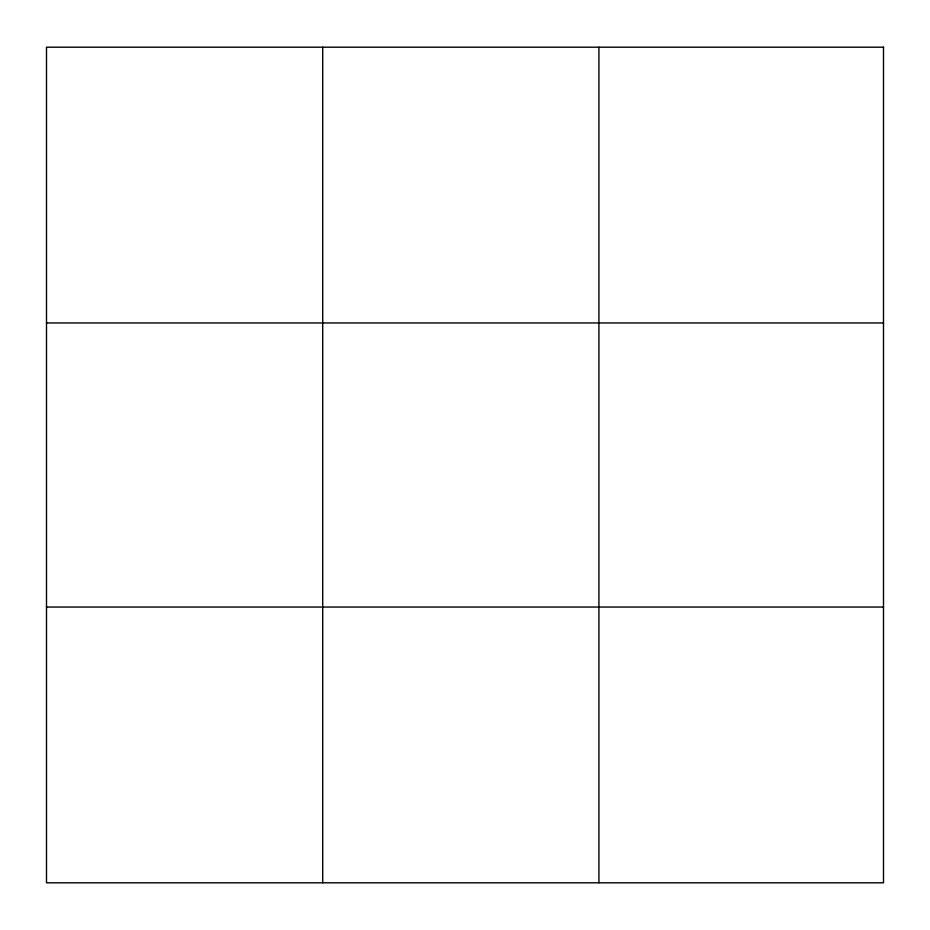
<?xml version="1.0" encoding="UTF-8"?>
<svg xmlns="http://www.w3.org/2000/svg" width="930" height="930" viewBox="0 0 930 930"><rect width="100%" height="100%" fill="white"/><g stroke="black" fill="none" stroke-linecap="round" stroke-linejoin="round"><path stroke-width="1.4" d="M322.71 882.803L322.71 47.198M598.92 882.803L598.92 47.198M46.5 322.954L883.5 322.954M46.5 607.046L883.5 607.046M883.5 47.198L883.5 882.803L46.5 882.803L46.5 47.198L883.5 47.198"/></g></svg>
